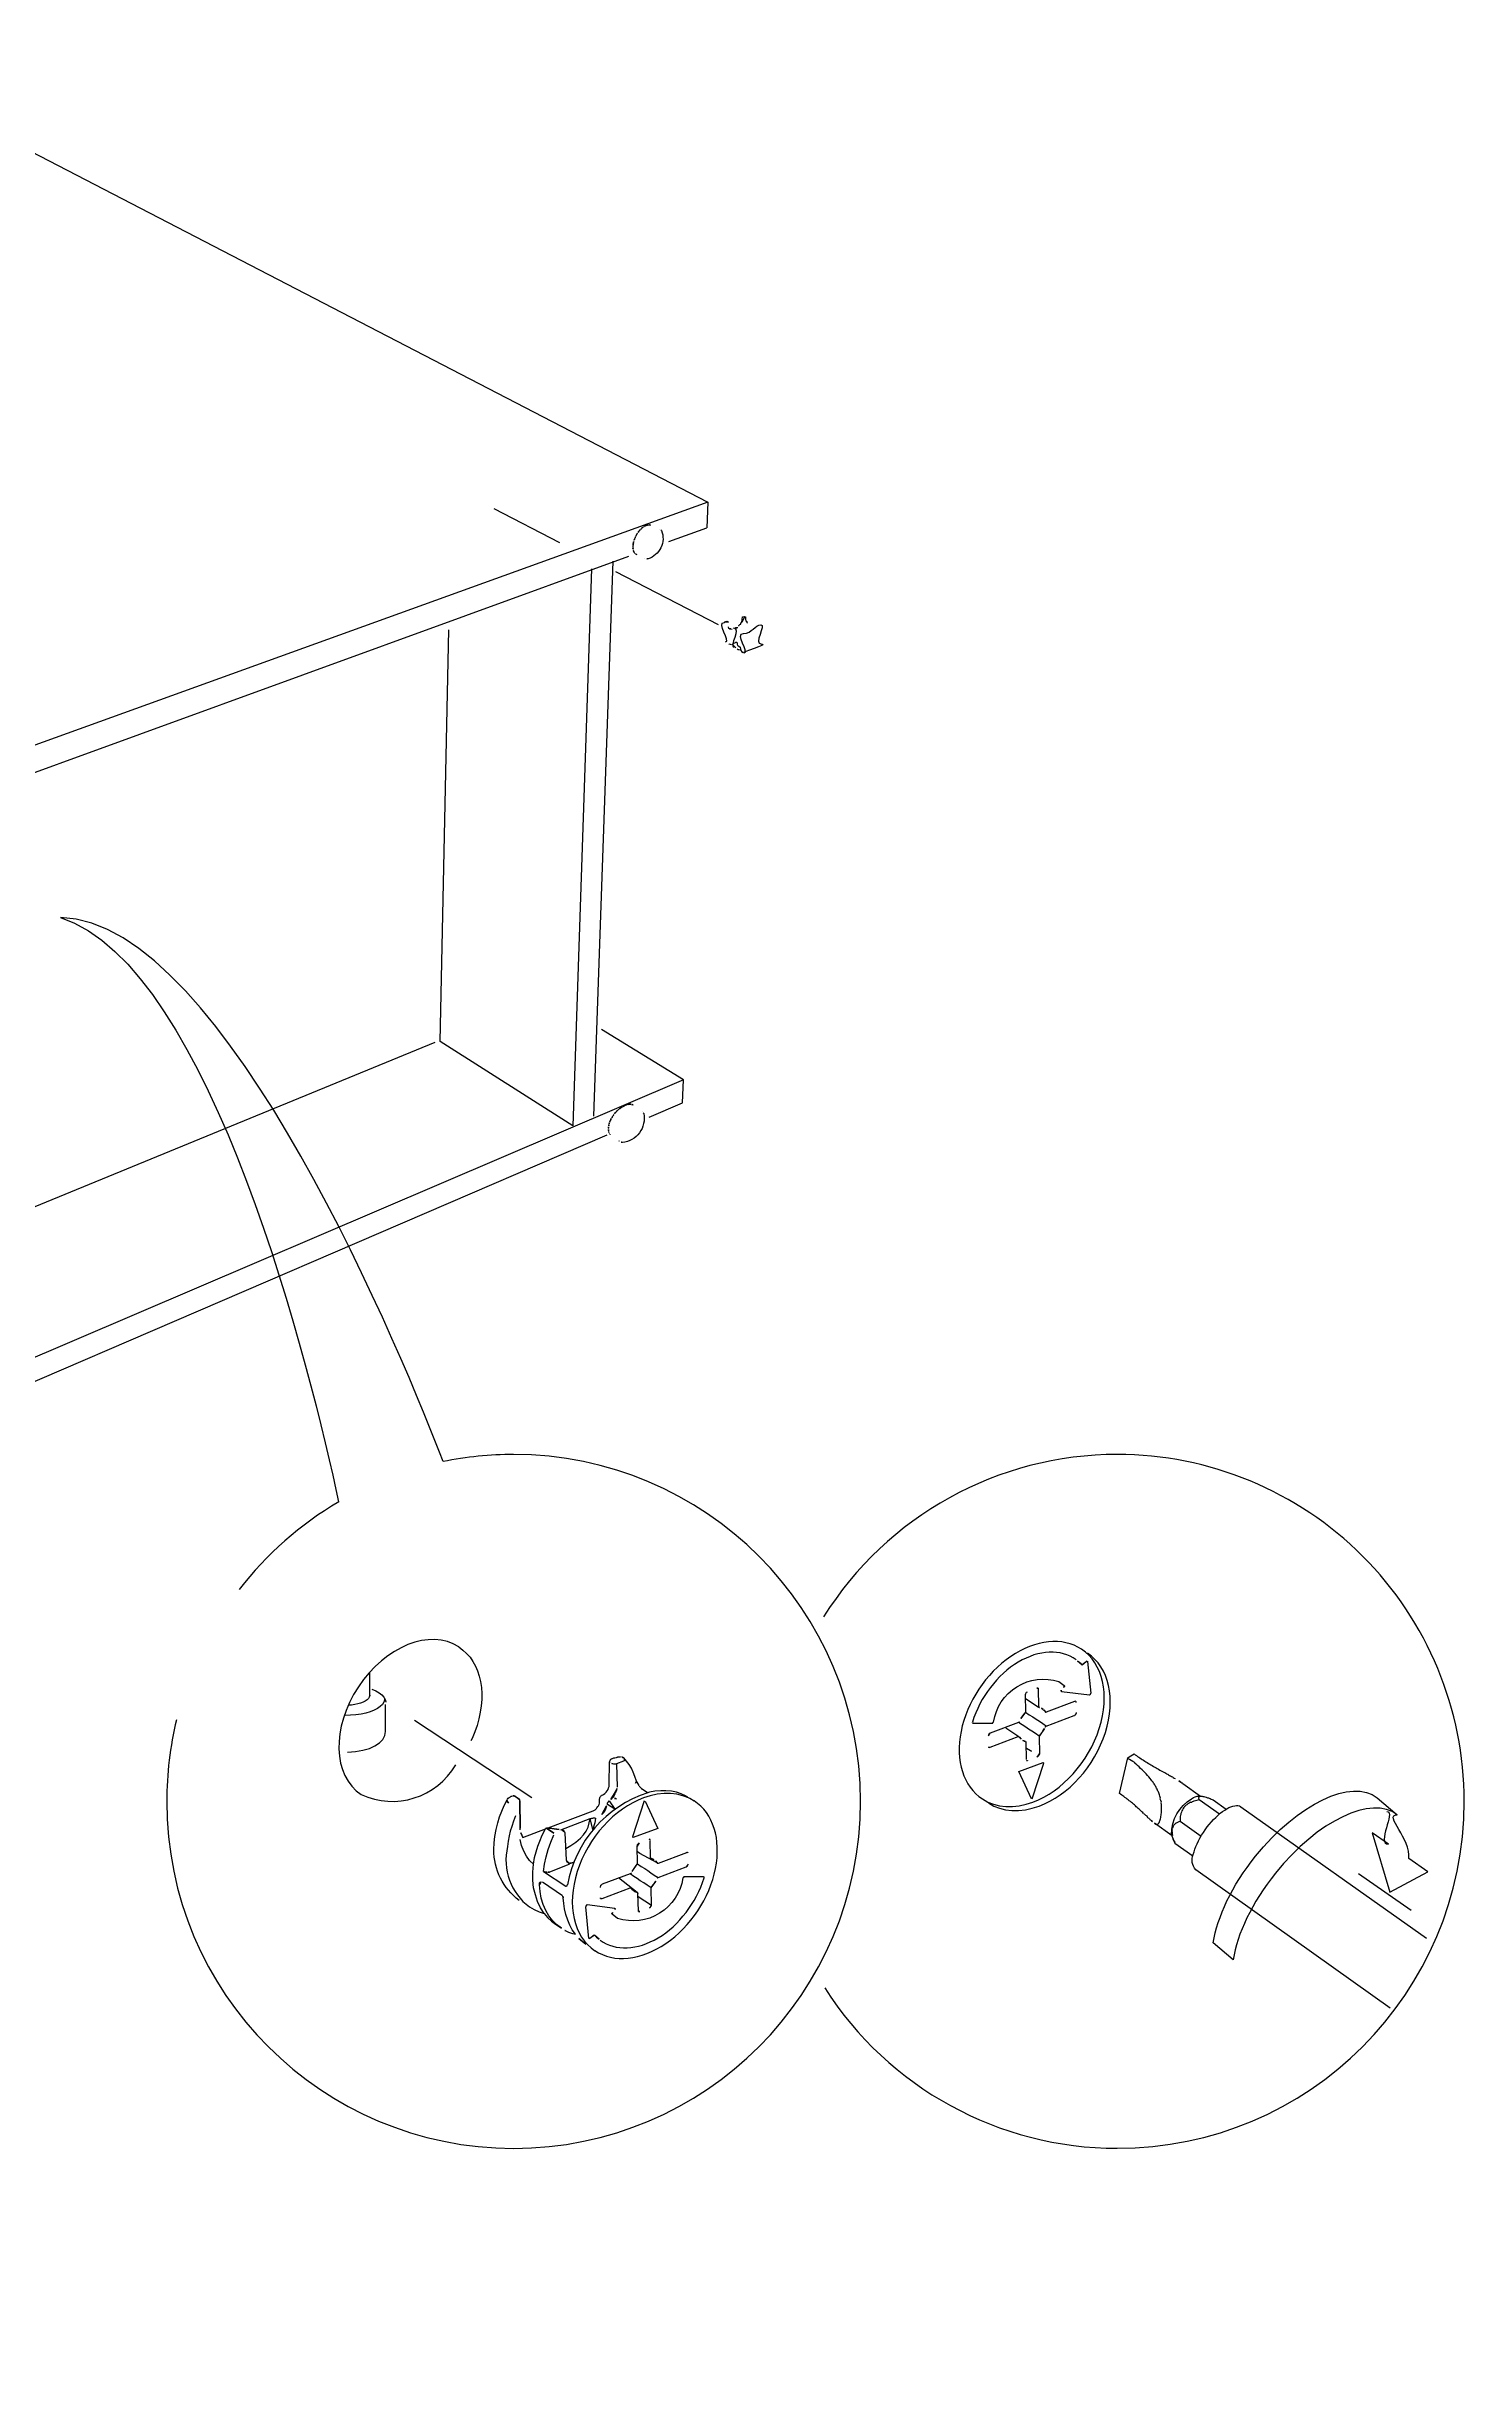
# Model space of a CAD drawing. Header units: metres. Extents: x -27.1 to 47.9, y -10.7 to 6.6.
# Drawn here: x 10.087 to 11.645, y -4.178 to -1.604 of the extents above; entities that cross this region are included whole.
import ezdxf

# ---------------------------------------------------------------- set-up
doc = ezdxf.new("R2010")
doc.units = ezdxf.units.M
doc.header["$MEASUREMENT"] = 0
doc.layers.add('PDF_Working_Num_Penna__7_Num_Penna__7_Num_Penna__7_Num_Penna__7_Num_Penna__7_Num_Penna__7', color=7, linetype='Continuous', lineweight=18)
doc.styles.add('GENERATED_STYLE_1', font='Arial')

msp = doc.modelspace()

# ---------------------------------------------------------------- linework, layer by layer
at = {"layer": 'PDF_Working_Num_Penna__7_Num_Penna__7_Num_Penna__7_Num_Penna__7_Num_Penna__7_Num_Penna__7', "color": 7, "linetype": 'Continuous', "lineweight": 18, "flags": 128}
for points in [[(9.8995, -2.4645), (9.8035, -2.4007, 0.15693), (9.7902, -2.3859), (9.088, -1.9219, 0.078393), (9.0684, -1.9137), (8.9979, -1.8675), (8.9958, -1.8405), (9.8478, -1.6043), (10.8137, -2.1046), (10.8127, -2.1328)], [(10.762, -2.1351), (10.7624, -2.1353), (10.7627, -2.1355), (10.7629, -2.1358, -0.437803), (10.7481, -2.1669), (10.7474, -2.1668), (10.747, -2.1668)], [(10.787, -2.7394), (9.9166, -3.1115), (9.825, -3.0407), (9.8257, -3.0605, 0.149092), (9.813, -3.0439), (9.14, -2.5225, 0.095615), (9.1205, -2.5133), (9.119, -2.4952, -0.096087), (9.1385, -2.5043), (9.7673, -2.9894)], [(10.7428, -2.7754), (10.7432, -2.7758), (10.7434, -2.7761), (10.7436, -2.7764, -0.430905), (10.72, -2.8082), (10.7193, -2.808), (10.7189, -2.8079)], [(10.2299, -3.4423, 0.059388), (10.2192, -3.5321, 2.414191), (10.6004, -3.1509, 0.050953), (10.523, -3.1588)], [(10.9424, -3.7371, 0.256382), (11.2638, -3.9132, 0.414209), (11.645, -3.5321, 0.414217), (11.2638, -3.1509, 0.258228), (10.941, -3.3293)], [(11.1052, -3.446), (11.1261, -3.4462), (11.1264, -3.4462), (11.1266, -3.4462), (11.1269, -3.446), (11.1271, -3.4457), (11.1271, -3.4455), (11.1274, -3.4455), (11.1274, -3.4451), (11.1278, -3.4449, -0.461767), (11.1996, -3.4004), (11.2055, -3.4049)], [(10.6878, -3.5426), (10.6887, -3.5421), (10.6892, -3.5418), (10.69, -3.5413), (10.6906, -3.5407), (10.6914, -3.54), (10.6919, -3.5392), (10.693, -3.5378), (10.6935, -3.5368), (10.6944, -3.5354), (10.6946, -3.5341), (10.6949, -3.5327), (10.6949, -3.5314), (10.6949, -3.5292), (10.6951, -3.5287), (10.6951, -3.5279), (10.6954, -3.5273), (10.6957, -3.5268), (10.6962, -3.5263), (10.6965, -3.5258), (10.697, -3.5254), (10.6976, -3.5252, 0.287308), (10.7055, -3.5137), (10.7059, -3.4885), (10.7061, -3.4879), (10.7061, -3.4874), (10.7064, -3.4871), (10.7067, -3.4866), (10.7069, -3.4861), (10.7074, -3.4858), (10.7078, -3.4855), (10.7083, -3.4852)], [(11.2927, -3.5453, 0.005045), (11.2888, -3.5416, 0.001066), (11.2847, -3.5379, 0.006121), (11.2804, -3.5342, 0.013209), (11.2758, -3.5305, 0.008199), (11.2662, -3.5233), (11.2753, -3.4844, -0.071414), (11.2823, -3.48, 0.010218), (11.2926, -3.4869, 0.009565), (11.298, -3.4903, 0.007163), (11.3035, -3.4936, 0.00537), (11.3092, -3.4968, 0.005025), (11.315, -3.5001)], [(11.3112, -3.5287, 0.024613), (11.3097, -3.5238, 0.023556), (11.308, -3.5197, 0.018909), (11.306, -3.5158, 0.01678), (11.3037, -3.512, 0.011088), (11.3011, -3.5085, 0.025703), (11.2956, -3.5019, 0.022919), (11.2894, -3.4958, 0.01735), (11.2826, -3.4899)], [(10.6066, -3.6408, -0.239903), (10.5786, -3.585), (10.579, -3.5777), (10.5798, -3.5705), (10.5811, -3.563), (10.583, -3.5555), (10.5849, -3.5491), (10.5873, -3.5429), (10.59, -3.5365), (10.5932, -3.5303), (10.5937, -3.5295), (10.5945, -3.5287), (10.5956, -3.5277), (10.597, -3.5271), (10.5977, -3.5265), (10.5988, -3.5263)], [(10.6026, -3.5478), (10.6002, -3.5539), (10.5983, -3.5595), (10.5967, -3.5649), (10.5956, -3.57), (10.5945, -3.5756), (10.5937, -3.5818, 0.3005), (10.6179, -3.6481), (10.623, -3.651), (10.6283, -3.6534), (10.634, -3.6551), (10.6377, -3.6596), (10.6421, -3.6636), (10.6466, -3.6671)], [(11.31, -3.5551, 0.020609), (11.3106, -3.5534, 0.014428), (11.3112, -3.5511, 0.002075), (11.3117, -3.5487, 0.015465), (11.3121, -3.546, 0.011498), (11.3124, -3.5432, 0.016895), (11.3125, -3.5402, 0.011133), (11.3124, -3.537, 0.026101), (11.3121, -3.5338)], [(11.3269, -3.5776), (11.3233, -3.5684, -0.267868), (11.3455, -3.5291, -0.146389), (11.3537, -3.5262), (11.3561, -3.5263)], [(11.3447, -3.533, 0.039626), (11.3412, -3.5349, 0.036223), (11.3389, -3.5367, 0.041219), (11.3368, -3.5389, 0.044459), (11.3353, -3.5413, 0.041664), (11.3342, -3.5439, 0.039256), (11.3333, -3.5472, 0.032615), (11.3328, -3.5505, 0.011375), (11.3327, -3.5538), (11.3559, -3.5702)], [(11.5638, -3.7594), (11.35, -3.6072, -0.29674), (11.3473, -3.5903), (11.3481, -3.5875), (11.349, -3.5846), (11.3501, -3.5817), (11.3515, -3.5786), (11.353, -3.5755), (11.3546, -3.5725), (11.3564, -3.5693), (11.3584, -3.5663), (11.3605, -3.5632), (11.3626, -3.5602), (11.3649, -3.5574), (11.3672, -3.5547), (11.3696, -3.552), (11.3721, -3.5496), (11.3745, -3.5473), (11.377, -3.5452), (11.3794, -3.5433), (11.3818, -3.5416), (11.3842, -3.5401), (11.3865, -3.5389), (11.3887, -3.5379), (11.3908, -3.5373), (11.3928, -3.5368), (11.3946, -3.5366), (11.3963, -3.5367), (11.3979, -3.5371), (11.3992, -3.5377), (11.3997, -3.538)], [(11.3569, -3.5264, -0.027709), (11.3587, -3.5267, -0.029708), (11.3615, -3.5275, -0.015924), (11.3646, -3.5286, -0.000942), (11.3693, -3.5305), (11.3835, -3.5405)], [(10.8091, -3.615), (10.7882, -3.6148), (10.7879, -3.6148), (10.7877, -3.6148), (10.7874, -3.615), (10.7872, -3.6154), (10.7872, -3.6156), (10.7869, -3.6156), (10.7869, -3.6159), (10.7865, -3.6162, -0.461907), (10.7147, -3.6607), (10.7088, -3.6561)]]:
    msp.add_lwpolyline(points, format="xyb", dxfattribs=at)
for points in [[(10.8137, -2.1046), (9.8986, -2.4349), (9.8995, -2.4645)], [(10.5787, -2.1115), (10.6507, -2.1488)], [(10.7708, -2.1479), (10.8127, -2.1328)], [(10.0102, -2.4245), (10.727, -2.1638)], [(10.6859, -2.178), (10.6654, -2.7899)], [(10.7095, -2.1695), (10.6883, -2.7793)], [(10.7125, -2.1808), (10.8251, -2.2391)], [(10.5197, -2.697), (10.5291, -2.2449)], [(10.5137, -2.6983), (9.7744, -3.0019)], [(10.6654, -2.7899), (10.5197, -2.697)], [(10.787, -2.7394), (10.697, -2.684)], [(10.7494, -2.7802), (10.7859, -2.7645), (10.787, -2.7394)], [(10.7028, -2.8002), (10.0288, -3.0902)], [(10.5401, -3.3624), (10.5446, -3.3658), (10.5488, -3.3695), (10.5525, -3.3737), (10.5556, -3.3785), (10.5585, -3.3835), (10.5608, -3.3887), (10.5627, -3.3945), (10.5641, -3.4005), (10.5651, -3.4068), (10.5653, -3.4134), (10.5653, -3.4202), (10.5648, -3.4271), (10.5638, -3.4341), (10.5622, -3.4415), (10.5603, -3.4486), (10.5577, -3.4557), (10.5549, -3.4628), (10.5535, -3.4655)], [(10.4423, -3.4159), (10.4423, -3.3908)], [(11.2312, -3.3781), (11.2312, -3.3784), (11.2347, -3.4132)], [(10.4586, -3.4199), (10.4585, -3.4207), (10.4578, -3.4232), (10.4563, -3.4256), (10.4539, -3.4279), (10.4509, -3.43), (10.4472, -3.432), (10.4428, -3.4337), (10.438, -3.4351), (10.4327, -3.4362), (10.4271, -3.437), (10.4213, -3.4375), (10.4154, -3.4377)], [(10.4423, -3.4153), (10.4423, -3.4159), (10.4418, -3.4175), (10.4409, -3.419), (10.4394, -3.4204), (10.4374, -3.4218), (10.4351, -3.423), (10.4323, -3.4241), (10.4293, -3.425), (10.4259, -3.4257), (10.4223, -3.4262), (10.4187, -3.4265)], [(10.4447, -3.4089), (10.449, -3.4107), (10.4527, -3.4128), (10.4557, -3.415), (10.4579, -3.4175), (10.4592, -3.42), (10.4598, -3.4226), (10.4598, -3.4229)], [(11.1647, -3.4119), (11.1637, -3.4125), (11.1629, -3.4138), (11.1625, -3.4149), (11.1629, -3.4339)], [(11.1771, -3.4288), (11.1625, -3.4192)], [(11.1768, -3.4078), (11.1768, -3.4081), (11.1768, -3.4084), (11.1768, -3.4087), (11.1773, -3.4274)], [(11.2184, -3.4224), (11.2175, -3.4221), (11.2167, -3.4224), (11.1857, -3.4339)], [(11.2025, -3.4113), (11.2331, -3.4151), (11.2333, -3.4151), (11.2337, -3.4149), (11.2339, -3.4145), (11.2342, -3.4143), (11.2344, -3.414), (11.2347, -3.4135), (11.2347, -3.4132)], [(10.4597, -3.4552), (10.4597, -3.4256)], [(10.6203, -3.5283), (10.4914, -3.4431)], [(11.1778, -3.4604), (11.1738, -3.4575), (11.1698, -3.4551), (11.1663, -3.4529), (11.1631, -3.4505), (11.1594, -3.4481), (11.1551, -3.4455), (11.1242, -3.4572)], [(11.1629, -3.4339), (11.1671, -3.4369), (11.1709, -3.4393), (11.1747, -3.4417), (11.1782, -3.4441), (11.1819, -3.4465), (11.1859, -3.4494)], [(11.2186, -3.4345), (11.2186, -3.4347), (11.2186, -3.4355), (11.218, -3.4363), (11.2178, -3.4369), (11.2173, -3.4374), (11.2167, -3.4379), (11.2162, -3.4382), (11.1853, -3.4498)], [(11.1561, -3.4613), (11.1558, -3.4613), (11.1556, -3.4613), (11.1553, -3.4613), (11.1551, -3.4613), (11.1548, -3.4613), (11.1546, -3.4613), (11.1236, -3.4728)], [(11.1556, -3.461), (11.1412, -3.4515)], [(11.1634, -3.4669), (11.1637, -3.4859)], [(11.1782, -3.4599), (11.1778, -3.4602), (11.1778, -3.4604), (11.1778, -3.4607), (11.1782, -3.4797)], [(10.7212, -3.4879), (10.7136, -3.4909), (10.7142, -3.5163)], [(10.7356, -3.5099), (10.7337, -3.5046), (10.7319, -3.5), (10.7298, -3.4957), (10.7274, -3.4917), (10.7244, -3.4879), (10.7214, -3.4844), (10.7217, -3.485), (10.7219, -3.4855), (10.7219, -3.4861), (10.7219, -3.4866), (10.7217, -3.4874), (10.7212, -3.4879)], [(11.1695, -3.5291), (11.1556, -3.4993), (11.1824, -3.4894), (11.1832, -3.49)], [(11.1704, -3.5294), (11.1832, -3.49)], [(10.792, -3.5273), (10.7893, -3.5258), (10.7844, -3.5236), (10.7793, -3.522), (10.7738, -3.5209), (10.7678, -3.5204), (10.762, -3.5204), (10.7557, -3.5209), (10.7496, -3.522), (10.7477, -3.5225), (10.7415, -3.5185)], [(10.7939, -3.5284), (10.7987, -3.5316), (10.7927, -3.5282), (10.7865, -3.5258), (10.7799, -3.5241), (10.7729, -3.5233), (10.7657, -3.5233), (10.7582, -3.5241), (10.7506, -3.5258), (10.7432, -3.5282)], [(11.3358, -3.5124), (11.3553, -3.5263)], [(10.6077, -3.5633), (10.6077, -3.5625), (10.6077, -3.5617), (10.6072, -3.5311)], [(10.6072, -3.5311), (10.6077, -3.5614)], [(10.6873, -3.5429), (10.638, -3.5614), (10.6385, -3.5614), (10.639, -3.5614), (10.6393, -3.5614), (10.6398, -3.5614)], [(10.6522, -3.5633), (10.6844, -3.5509)], [(10.6739, -3.5724), (10.6772, -3.5689), (10.6801, -3.5647), (10.6823, -3.5603), (10.6836, -3.5558), (10.6844, -3.5509)], [(10.7439, -3.5316), (10.7311, -3.571)], [(10.7448, -3.5319), (10.7587, -3.5617), (10.7319, -3.5716), (10.7311, -3.571)], [(11.1156, -3.5294), (11.1215, -3.5329), (11.1278, -3.5353), (11.1344, -3.5369), (11.1413, -3.5377), (11.1486, -3.5377), (11.1561, -3.5369), (11.1637, -3.5353), (11.1711, -3.5329)], [(11.1222, -3.5338), (11.1282, -3.5373), (11.1344, -3.5397), (11.1411, -3.5414), (11.148, -3.5421), (11.1552, -3.5421), (11.1628, -3.5414), (11.1703, -3.5397), (11.1778, -3.5373)], [(11.3539, -3.5301), (11.3761, -3.5459)], [(11.3997, -3.538), (11.6036, -3.6825)], [(11.5494, -3.5281), (11.5713, -3.5468)], [(10.6222, -3.6011), (10.6179, -3.5971), (10.6144, -3.5922), (10.6115, -3.5866), (10.609, -3.5805), (10.6077, -3.574)], [(10.6106, -3.5716), (10.6353, -3.5622)], [(10.634, -3.6551), (10.6299, -3.6489), (10.6268, -3.6422), (10.6243, -3.6346), (10.6224, -3.6269), (10.6216, -3.6186), (10.6216, -3.6097), (10.6224, -3.6009), (10.6235, -3.5939), (10.6251, -3.5874), (10.627, -3.5813), (10.6292, -3.5756), (10.6318, -3.5692), (10.6353, -3.5622)], [(10.6332, -3.6092), (10.6342, -3.6011), (10.6361, -3.593), (10.6383, -3.585), (10.6412, -3.577), (10.6447, -3.5689)], [(10.6567, -3.5665), (10.6581, -3.5966)], [(10.6576, -3.5839), (10.6632, -3.5807), (10.6689, -3.577), (10.6739, -3.5724)], [(10.7509, -3.5941), (10.7506, -3.5751)], [(11.3239, -3.5699), (11.3045, -3.5561)], [(11.5618, -3.5792), (11.544, -3.5667), (11.5633, -3.6319), (11.6051, -3.6096), (11.5841, -3.5949)], [(10.6619, -3.6006), (10.661, -3.6014), (10.6594, -3.6022), (10.6398, -3.6097)], [(10.7361, -3.6011), (10.7365, -3.6009), (10.7365, -3.6006), (10.7365, -3.6003), (10.7361, -3.5813)], [(10.7582, -3.5997), (10.7533, -3.597), (10.7485, -3.5946), (10.7439, -3.5919), (10.7391, -3.5892), (10.7365, -3.5876)], [(10.7365, -3.6006), (10.7404, -3.6035), (10.7445, -3.6059), (10.748, -3.6081), (10.7512, -3.6105), (10.7549, -3.613), (10.7592, -3.6156), (10.7901, -3.6038)], [(10.7582, -3.5998), (10.7585, -3.5998), (10.7587, -3.5998), (10.759, -3.5998), (10.7592, -3.5998), (10.7595, -3.5998), (10.7597, -3.5998), (10.7906, -3.5882)], [(11.327, -3.5778), (11.3469, -3.592)], [(10.6466, -3.6671), (10.653, -3.6714), (10.6476, -3.6674), (10.6431, -3.6628), (10.639, -3.6577), (10.6359, -3.6518), (10.633, -3.6454), (10.6308, -3.6384), (10.6294, -3.6312), (10.6287, -3.6236)], [(10.6541, -3.636), (10.6321, -3.6207)], [(10.6332, -3.6092), (10.6576, -3.6253), (10.6581, -3.6255), (10.6586, -3.6253), (10.6591, -3.6247), (10.6594, -3.6239)], [(10.6957, -3.6266), (10.6957, -3.6264), (10.6957, -3.6255), (10.6963, -3.6247), (10.6964, -3.6241), (10.697, -3.6236), (10.6976, -3.6231), (10.6981, -3.6228), (10.7289, -3.6113)], [(10.6959, -3.6387), (10.6968, -3.6389), (10.6976, -3.6387), (10.7286, -3.6272)], [(10.7319, -3.6298), (10.7337, -3.6312), (10.7361, -3.632), (10.7158, -3.6162)], [(10.7514, -3.6272), (10.7472, -3.6241), (10.7434, -3.6217), (10.7396, -3.6193), (10.7361, -3.6169), (10.7324, -3.6145), (10.7284, -3.6116)], [(10.7496, -3.6491), (10.7506, -3.6486), (10.7514, -3.6473), (10.7518, -3.6462), (10.7514, -3.6272)], [(11.529, -3.6112), (11.5867, -3.6517)], [(10.657, -3.6738), (10.6608, -3.6757), (10.6651, -3.6773), (10.6683, -3.6781), (10.6648, -3.6733), (10.6622, -3.6682), (10.6598, -3.6625), (10.6579, -3.6564), (10.6562, -3.6502), (10.6555, -3.6443), (10.6549, -3.6381)], [(10.7117, -3.6497), (10.6812, -3.6459), (10.681, -3.6459), (10.6806, -3.6462), (10.6804, -3.6465), (10.6801, -3.6467), (10.6799, -3.647), (10.6796, -3.6475), (10.6796, -3.6478)], [(10.683, -3.6829), (10.683, -3.6826), (10.6796, -3.6478)], [(10.7375, -3.6532), (10.7375, -3.6529), (10.7375, -3.6526), (10.7375, -3.6523), (10.737, -3.6336)], [(10.7372, -3.6365), (10.7518, -3.6462)], [(11.3912, -3.7061), (11.3693, -3.6875)]]:
    msp.add_lwpolyline(points, dxfattribs=at)
for points in [[(10.7395, -2.135), (10.7393, -2.135), (10.7391, -2.1352), (10.739, -2.1354), (10.7389, -2.1357), (10.7387, -2.1359)], [(10.741, -2.1335), (10.7409, -2.1335), (10.7407, -2.1336), (10.7405, -2.1338), (10.7404, -2.1341), (10.7399, -2.1346)], [(10.7425, -2.1322), (10.7424, -2.1322), (10.7422, -2.1323), (10.742, -2.1325), (10.7419, -2.1328), (10.7415, -2.1331)], [(10.744, -2.1312), (10.7437, -2.1313), (10.7436, -2.1314), (10.7435, -2.1316), (10.743, -2.132)], [(10.7455, -2.1304), (10.7454, -2.1304), (10.7452, -2.1305), (10.745, -2.1308), (10.7446, -2.131)], [(10.747, -2.1298), (10.7467, -2.1299), (10.7465, -2.1301), (10.7461, -2.1303)], [(10.7484, -2.1295), (10.7481, -2.1297), (10.748, -2.1298), (10.7476, -2.1299)], [(10.7498, -2.1296), (10.7495, -2.1296), (10.7491, -2.1298)], [(10.7498, -2.1296), (10.7507, -2.1299), (10.7509, -2.1298)], [(10.7608, -2.1342), (10.7607, -2.1341)], [(10.7316, -2.1529), (10.7314, -2.1531), (10.7314, -2.1534), (10.7314, -2.1536), (10.7316, -2.1543)], [(10.7316, -2.1555), (10.7315, -2.1554), (10.7315, -2.1552), (10.7315, -2.155)], [(10.7317, -2.1509), (10.7316, -2.1511), (10.7316, -2.1514), (10.7316, -2.1516), (10.7316, -2.1518), (10.7316, -2.1523)], [(10.7316, -2.1555), (10.7317, -2.156)], [(10.7318, -2.1571), (10.7317, -2.1568)], [(10.7321, -2.149), (10.7319, -2.1492), (10.7319, -2.1494), (10.7319, -2.1496), (10.732, -2.1498), (10.7318, -2.1504)], [(10.7318, -2.1571), (10.7321, -2.1576)], [(10.7321, -2.1488), (10.7323, -2.1482)], [(10.7323, -2.1586), (10.7321, -2.1585), (10.7321, -2.1583)], [(10.7323, -2.1586), (10.7325, -2.1587), (10.7326, -2.1591)], [(10.7325, -2.1476), (10.7324, -2.1474), (10.7325, -2.1472), (10.7326, -2.1469)], [(10.7329, -2.1599), (10.7328, -2.1596)], [(10.7335, -2.1446), (10.7333, -2.1448), (10.7332, -2.145), (10.7331, -2.1453), (10.7332, -2.1455), (10.7329, -2.1461)], [(10.7329, -2.1599), (10.7332, -2.1601), (10.7334, -2.1603)], [(10.7337, -2.1609), (10.7336, -2.1607)], [(10.7344, -2.1425), (10.7342, -2.1427), (10.7341, -2.1429), (10.734, -2.1432), (10.734, -2.1434), (10.7338, -2.144)], [(10.7357, -2.1622), (10.7347, -2.1617), (10.7346, -2.1616)], [(10.7367, -2.1385), (10.7366, -2.1386), (10.7364, -2.1387), (10.7363, -2.139), (10.7362, -2.1393), (10.7358, -2.1398), (10.7355, -2.1404), (10.7354, -2.1406), (10.7352, -2.1408), (10.7351, -2.1411), (10.7351, -2.1413), (10.7347, -2.1419)], [(10.7381, -2.1367), (10.7379, -2.1367), (10.7377, -2.1369), (10.7376, -2.1372), (10.7375, -2.1374), (10.7371, -2.138)], [(10.7385, -2.1361), (10.7383, -2.1364)], [(10.7447, -2.166), (10.7445, -2.1661)], [(10.747, -2.1668), (10.7467, -2.1668)], [(10.7481, -2.1669), (10.7482, -2.1669)], [(10.8512, -2.2364), (10.8519, -2.2307), (10.8543, -2.2301)], [(10.8454, -2.2426), (10.8444, -2.2428), (10.8434, -2.2436)], [(10.7107, -2.7773), (10.7105, -2.7775), (10.7103, -2.7777), (10.7101, -2.778), (10.7101, -2.7782), (10.7097, -2.7789)], [(10.7125, -2.7752), (10.7122, -2.7754), (10.712, -2.7756), (10.7118, -2.7759), (10.7117, -2.7761), (10.7112, -2.7767)], [(10.7142, -2.7734), (10.714, -2.7734), (10.7138, -2.7735), (10.7136, -2.7739), (10.7134, -2.7741), (10.7129, -2.7747)], [(10.7161, -2.7716), (10.7159, -2.7716), (10.7157, -2.7718), (10.7155, -2.772), (10.7154, -2.7723), (10.7147, -2.7728)], [(10.7168, -2.7711), (10.7164, -2.7713)], [(10.7181, -2.7701), (10.7179, -2.77), (10.7176, -2.7702), (10.7174, -2.7704), (10.7173, -2.7707), (10.717, -2.7708)], [(10.7201, -2.7687), (10.7199, -2.7687), (10.7197, -2.7688), (10.7194, -2.769), (10.7192, -2.7692), (10.7187, -2.7696)], [(10.7221, -2.7676), (10.7219, -2.7676), (10.7216, -2.7677), (10.7214, -2.7678), (10.7212, -2.7681), (10.7207, -2.7684)], [(10.7239, -2.7668), (10.7236, -2.7668), (10.7234, -2.7669), (10.7232, -2.7672), (10.7226, -2.7674)], [(10.7258, -2.7662), (10.7256, -2.7662), (10.7254, -2.7663), (10.7251, -2.7665), (10.7246, -2.7666)], [(10.7276, -2.7659), (10.7272, -2.766), (10.7269, -2.7662), (10.7264, -2.7663)], [(10.7292, -2.7659), (10.7288, -2.766), (10.7286, -2.7661), (10.7282, -2.7661)], [(10.7307, -2.7663), (10.7303, -2.7663), (10.7301, -2.7664), (10.7299, -2.7664)], [(10.7307, -2.7663), (10.7315, -2.7669), (10.7318, -2.7668)], [(10.7417, -2.7742), (10.7415, -2.774)], [(10.7045, -2.7933), (10.7044, -2.7929)], [(10.7046, -2.7915), (10.7045, -2.7913), (10.7045, -2.7911), (10.7046, -2.7908)], [(10.7045, -2.7933), (10.7046, -2.7939)], [(10.7046, -2.7951), (10.7045, -2.795), (10.7046, -2.7947)], [(10.7046, -2.7915), (10.7046, -2.792)], [(10.7046, -2.7951), (10.7048, -2.7953), (10.7049, -2.7957)], [(10.7052, -2.7885), (10.705, -2.7887), (10.7049, -2.789), (10.7049, -2.7892), (10.705, -2.7894), (10.7049, -2.79)], [(10.705, -2.7967), (10.7049, -2.7965), (10.705, -2.7963)], [(10.705, -2.7967), (10.7053, -2.797), (10.7055, -2.7973)], [(10.7058, -2.7862), (10.7057, -2.7865), (10.7055, -2.7868), (10.7055, -2.787), (10.7055, -2.7872), (10.7053, -2.7878)], [(10.7056, -2.7981), (10.7055, -2.7978)], [(10.7066, -2.7841), (10.7065, -2.7843), (10.7063, -2.7846), (10.7063, -2.7848), (10.7063, -2.785), (10.7061, -2.7856)], [(10.7066, -2.7992), (10.7064, -2.799)], [(10.7067, -2.784), (10.7071, -2.7833)], [(10.7074, -2.7827), (10.7074, -2.7825), (10.7075, -2.7822), (10.7077, -2.7819)], [(10.7093, -2.7795), (10.709, -2.7797), (10.7088, -2.7799), (10.7087, -2.7802), (10.7087, -2.7805), (10.7083, -2.7811)], [(10.7165, -2.8064), (10.7163, -2.8065)], [(10.7189, -2.8079), (10.7186, -2.8078)], [(10.72, -2.8082), (10.7202, -2.8082)], [(11.2251, -3.3821), (11.224, -3.381), (11.2227, -3.3797), (11.2213, -3.3786), (11.2199, -3.3775)], [(11.2253, -3.3821), (11.2301, -3.3781), (11.2307, -3.3781)], [(11.1768, -3.4078), (11.1759, -3.4076), (11.1752, -3.4078)], [(11.2025, -3.4113), (11.2022, -3.4111), (11.2022, -3.4106), (11.2022, -3.41)], [(11.2055, -3.4049), (11.2058, -3.4052), (11.2058, -3.4057), (11.2055, -3.4063), (11.2052, -3.4068)], [(11.2184, -3.4224), (11.2184, -3.4226), (11.2184, -3.4229), (11.2186, -3.4231)], [(11.1052, -3.446), (11.1049, -3.446), (11.1046, -3.4457), (11.1046, -3.4455)], [(11.1551, -3.4455), (11.1556, -3.4451), (11.1558, -3.4449), (11.1561, -3.4446), (11.1558, -3.4449), (11.1556, -3.4451)], [(11.1623, -3.4353), (11.1625, -3.4347), (11.1629, -3.4345), (11.1629, -3.4339), (11.1629, -3.4345), (11.1625, -3.4347), (11.1623, -3.4353), (11.1599, -3.4379), (11.1577, -3.4411)], [(11.1778, -3.4291), (11.1776, -3.4288), (11.1776, -3.4285), (11.1773, -3.4283), (11.1773, -3.4279), (11.1773, -3.4277)], [(11.1778, -3.4291), (11.1782, -3.4291)], [(11.1824, -3.4312), (11.1806, -3.4298)], [(11.1845, -3.4334), (11.184, -3.4328), (11.1838, -3.4323), (11.1832, -3.4321), (11.1829, -3.4315)], [(11.1848, -3.4339), (11.1848, -3.4336), (11.1845, -3.4336)], [(11.1848, -3.4339), (11.1853, -3.4339), (11.1857, -3.4339), (11.1853, -3.4339)], [(11.1242, -3.4572), (11.1231, -3.4578), (11.1223, -3.4589), (11.1221, -3.4602)], [(11.1236, -3.4728), (11.1234, -3.473), (11.1231, -3.473), (11.1228, -3.473), (11.1223, -3.4725)], [(11.1561, -3.4615), (11.1563, -3.4615), (11.158, -3.4637)], [(11.1563, -3.4615), (11.1561, -3.4615)], [(11.1599, -3.465), (11.1604, -3.4653), (11.161, -3.4656), (11.1615, -3.4658), (11.162, -3.4658)], [(11.1625, -3.4661), (11.1629, -3.4661)], [(11.1634, -3.4669), (11.1634, -3.4666), (11.1631, -3.4661), (11.1634, -3.4663)], [(11.1642, -3.474), (11.1648, -3.4743), (11.1696, -3.477)], [(11.1782, -3.4599), (11.1797, -3.4583), (11.1811, -3.4565), (11.1821, -3.4548), (11.1829, -3.4532), (11.1838, -3.4519)], [(11.1845, -3.4505), (11.1845, -3.4503), (11.1848, -3.45), (11.1851, -3.4498)], [(10.7064, -3.4893), (10.7061, -3.489)], [(10.7083, -3.4852), (10.7099, -3.4847), (10.7104, -3.4844), (10.7107, -3.4844), (10.711, -3.4844), (10.7117, -3.4842), (10.7134, -3.4837), (10.715, -3.4833), (10.7163, -3.4833), (10.7179, -3.4833)], [(10.7136, -3.4909), (10.7123, -3.4911), (10.7107, -3.4911), (10.7093, -3.4909), (10.7083, -3.4903)], [(10.7193, -3.4833), (10.7195, -3.4833), (10.7198, -3.4833), (10.7201, -3.4837), (10.7203, -3.4837), (10.7206, -3.4838)], [(10.7208, -3.4838), (10.7212, -3.4838), (10.7212, -3.4842), (10.7214, -3.4842)], [(11.165, -3.4873), (11.165, -3.4875), (11.1647, -3.4875), (11.1644, -3.4875), (11.1639, -3.487)], [(11.1782, -3.4797), (11.1782, -3.4801), (11.1778, -3.4808), (11.1776, -3.4816), (11.1771, -3.4822), (11.1765, -3.4827), (11.1759, -3.4833), (11.1757, -3.4835)], [(10.7136, -3.5199), (10.7128, -3.5215), (10.7126, -3.522), (10.7121, -3.5228), (10.7117, -3.5233), (10.7115, -3.5241), (10.7104, -3.5263), (10.7097, -3.5273), (10.7091, -3.5282), (10.7085, -3.5287), (10.708, -3.5295), (10.7074, -3.5301)], [(10.7136, -3.5199), (10.7139, -3.518)], [(10.7356, -3.5099), (10.7356, -3.5107), (10.7351, -3.5115), (10.7343, -3.512)], [(10.7356, -3.5099), (10.7359, -3.5105), (10.7361, -3.511), (10.7365, -3.5118), (10.7367, -3.5124), (10.7372, -3.5131), (10.7378, -3.5139), (10.7384, -3.5145)], [(10.7385, -3.5153), (10.7391, -3.5161), (10.7399, -3.5169), (10.7404, -3.5177), (10.741, -3.5182), (10.7413, -3.5182)], [(10.5948, -3.5341), (10.5939, -3.5333), (10.5934, -3.5327), (10.5929, -3.5322), (10.5929, -3.5316), (10.5929, -3.5311)], [(10.5996, -3.526), (10.6, -3.526), (10.6005, -3.526), (10.6012, -3.526)], [(10.6018, -3.5263), (10.6055, -3.5287), (10.6061, -3.529), (10.6063, -3.5295), (10.6069, -3.5301), (10.6069, -3.5303), (10.6072, -3.5308)], [(10.6844, -3.5509), (10.6855, -3.5507), (10.6863, -3.5504), (10.6873, -3.5504), (10.6881, -3.5502), (10.6892, -3.5502), (10.6902, -3.5504), (10.69, -3.5531), (10.6895, -3.5555), (10.689, -3.5579), (10.6881, -3.5603), (10.6873, -3.5628)], [(10.7024, -3.5368), (10.7018, -3.5394), (10.701, -3.5418), (10.6994, -3.5442), (10.6973, -3.5464)], [(10.7115, -3.5405), (10.7037, -3.5354), (10.7034, -3.5354), (10.7037, -3.5338), (10.7045, -3.5325), (10.7055, -3.5314)], [(10.7134, -3.5292), (10.7126, -3.529), (10.7112, -3.529)], [(10.6106, -3.5716), (10.6101, -3.5705), (10.6082, -3.5665)], [(10.6377, -3.5614), (10.6375, -3.5614), (10.6372, -3.5614), (10.6369, -3.5614), (10.6366, -3.5614), (10.6364, -3.5614), (10.6361, -3.5617), (10.6359, -3.5617), (10.6356, -3.5617)], [(10.6364, -3.5614), (10.6447, -3.5671)], [(10.638, -3.5614), (10.6377, -3.5614), (10.638, -3.5614), (10.6383, -3.5614), (10.6385, -3.5614), (10.6388, -3.5614)], [(10.6398, -3.5614), (10.6426, -3.5619), (10.645, -3.5622), (10.6476, -3.5625), (10.6504, -3.563)], [(10.653, -3.5633), (10.6536, -3.5633), (10.6541, -3.5636), (10.6549, -3.5638), (10.6557, -3.5647), (10.6562, -3.5654), (10.6565, -3.5662)], [(10.7493, -3.5737), (10.7493, -3.5735), (10.7496, -3.5735), (10.7499, -3.5735), (10.7504, -3.574)], [(10.6581, -3.5966), (10.6584, -3.5973), (10.6589, -3.5984), (10.6595, -3.599), (10.6598, -3.5992), (10.6603, -3.5995), (10.6608, -3.5998), (10.6615, -3.6001)], [(10.6665, -3.599), (10.6659, -3.5992), (10.6657, -3.5992), (10.6651, -3.5995), (10.6646, -3.5995), (10.6641, -3.5998), (10.6634, -3.5998), (10.6629, -3.5998), (10.6622, -3.6001), (10.6624, -3.6001), (10.6622, -3.6003)], [(10.6659, -3.5992), (10.6662, -3.599)], [(10.7361, -3.6011), (10.7346, -3.6027), (10.7332, -3.6046), (10.7322, -3.6062), (10.7314, -3.6078), (10.7305, -3.6092)], [(10.7361, -3.5813), (10.7361, -3.581), (10.7365, -3.5802), (10.7367, -3.5794), (10.7372, -3.5788), (10.7378, -3.5783), (10.7384, -3.5777), (10.7385, -3.5775)], [(10.7509, -3.5941), (10.7509, -3.5944), (10.7512, -3.5949), (10.7509, -3.5947)], [(10.7518, -3.5949), (10.7514, -3.5949)], [(10.7544, -3.596), (10.7538, -3.5958), (10.7533, -3.5954), (10.7528, -3.5953), (10.7523, -3.5953)], [(10.7582, -3.5995), (10.758, -3.5995), (10.7563, -3.5973)], [(10.758, -3.5995), (10.7582, -3.5995)], [(10.7901, -3.6038), (10.7912, -3.6033), (10.792, -3.6022), (10.7922, -3.6009)], [(10.7906, -3.5882), (10.7908, -3.588), (10.7912, -3.588), (10.7915, -3.588), (10.792, -3.5885)], [(10.6287, -3.6236), (10.6289, -3.6217), (10.6297, -3.6207), (10.6308, -3.6204)], [(10.6377, -3.6102), (10.6369, -3.61), (10.6359, -3.61), (10.6353, -3.6097), (10.6345, -3.6094), (10.634, -3.6094)], [(10.6398, -3.6097), (10.6396, -3.6097), (10.6393, -3.61), (10.6388, -3.61), (10.6385, -3.61), (10.6383, -3.61)], [(10.7295, -3.6272), (10.7289, -3.6272), (10.7286, -3.6272), (10.7289, -3.6272)], [(10.7298, -3.6105), (10.7298, -3.6107), (10.7295, -3.6111), (10.7292, -3.6113)], [(10.7295, -3.6272), (10.7295, -3.6274), (10.7298, -3.6274)], [(10.7298, -3.6277), (10.7303, -3.6283), (10.7305, -3.6288), (10.7311, -3.629), (10.7314, -3.6296)], [(10.752, -3.6258), (10.7517, -3.6264), (10.7514, -3.6266), (10.7514, -3.6272), (10.7514, -3.6266), (10.7517, -3.6264), (10.752, -3.6258), (10.7544, -3.6231), (10.7566, -3.6199)], [(10.7592, -3.6156), (10.7587, -3.6159), (10.7585, -3.6162), (10.7582, -3.6164), (10.7585, -3.6162), (10.7587, -3.6159)], [(10.8091, -3.615), (10.8094, -3.615), (10.8097, -3.6154), (10.8097, -3.6156)], [(10.6549, -3.6381), (10.6549, -3.6376), (10.6549, -3.6373), (10.6546, -3.637), (10.6546, -3.6368), (10.6546, -3.6365), (10.6543, -3.6362)], [(10.6959, -3.6387), (10.6959, -3.6384), (10.6959, -3.6381), (10.6957, -3.6379)], [(10.7088, -3.6561), (10.7085, -3.6558), (10.7085, -3.6553), (10.7088, -3.6547), (10.7091, -3.6542)], [(10.7117, -3.6497), (10.7121, -3.6499), (10.7121, -3.6505), (10.7121, -3.651)], [(10.7365, -3.632), (10.7361, -3.632)], [(10.7365, -3.632), (10.7367, -3.6322), (10.7367, -3.6325), (10.737, -3.6328), (10.737, -3.6331), (10.737, -3.6333)], [(10.7375, -3.6532), (10.7384, -3.6534), (10.7391, -3.6532)], [(10.657, -3.6738), (10.6567, -3.6738)], [(10.689, -3.6789), (10.6842, -3.6829), (10.6836, -3.6829)], [(10.6892, -3.6789), (10.6902, -3.68), (10.6916, -3.6813), (10.693, -3.6824), (10.6944, -3.6835)], [(10.6796, -3.6891), (10.6763, -3.6864), (10.672, -3.6826)]]:
    msp.add_lwpolyline(points, close=True, dxfattribs=at)
for points in [[(10.8322, -2.2367, -0.014977), (10.8326, -2.2361), (10.8347, -2.2354), (10.8364, -2.2365)], [(11.3354, -3.5122, 0.02587), (11.3315, -3.5096, 0.005872)], [(11.3002, -3.5524, 0.016517), (11.3023, -3.5543, 0.020107)], [(11.3239, -3.5635, 0.037645), (11.3239, -3.5659, 0.035016), (11.3244, -3.5694, 0.0284)]]:
    msp.add_lwpolyline(points, format="xyb", close=True, dxfattribs=at)
at = {"layer": 'PDF_Working_Num_Penna__7_Num_Penna__7_Num_Penna__7_Num_Penna__7_Num_Penna__7_Num_Penna__7', "color": 7, "linetype": 'Continuous', "lineweight": 18}
for centre, radius, start, end in [((10.602, -3.5338), 0.3834, 120.3734, 142.2648), ((10.4668, -3.451), 0.0811, 245.2557, 329.7368), ((10.7884, -3.6471), 0.131, 108.0846, 169.701), ((11.3888, -3.3839), 0.1374, 239.5419, 241.5227), ((11.3329, -3.5636), 0.00879, 151.4806, 165.0996), ((11.3354, -3.566), 0.0123, 124.599, 138.3405)]:
    msp.add_arc(centre, radius, start, end, dxfattribs=at)
for centre, major_axis, ratio, start_param, end_param in [((10.4865, -3.4435), (0.0539, 0.0809), 0.698123, 0.004731, 3.14632), ((11.1698, -3.447), (0.0548, 0.082), 0.706125, 0.00221, 3.151669), ((11.1697, -3.4497), (0.0462, 0.0749), 0.701171, 6.230692, 8.203055), ((11.171, -3.4471), (0.0532, 0.0824), 0.699074, 3.888456, 6.278017), ((11.1777, -3.4516), (0.0532, 0.0824), 0.699074, 3.888456, 6.278017), ((10.4018, -3.4483), (-0.0576, 0.0092), 0.488467, 1.929536, 3.223285), ((10.7433, -3.6139), (0.0532, 0.0824), 0.699158, 0.747123, 3.136424), ((10.7445, -3.614), (0.0549, 0.082), 0.706104, 3.143816, 6.293337), ((10.7445, -3.6114), (0.0462, 0.0749), 0.701171, 3.089099, 5.061462)]:
    msp.add_ellipse(centre, major_axis=major_axis, ratio=ratio, start_param=start_param, end_param=end_param, dxfattribs=at)
for points in [[(10.8331, -2.2582), (10.8396, -2.2582), (10.8223, -2.2367), (10.8322, -2.2367)], [(10.849, -2.2391), (10.8502, -2.2391), (10.85, -2.2379), (10.85, -2.2379)], [(10.85, -2.2379), (10.85, -2.2379), (10.8503, -2.2364), (10.8512, -2.2364)], [(10.8552, -2.2306), (10.8552, -2.2306), (10.8544, -2.2358), (10.8566, -2.2358)], [(10.8566, -2.2358), (10.8566, -2.2358), (10.8569, -2.2376), (10.8575, -2.2376)], [(10.836, -2.2414), (10.836, -2.2414), (10.8362, -2.2442), (10.8404, -2.2442)], [(10.8416, -2.2426), (10.8514, -2.2426), (10.8363, -2.2638), (10.8427, -2.2638)], [(10.8398, -2.2613), (10.8409, -2.2613), (10.8368, -2.2604), (10.8368, -2.2604)], [(10.8372, -2.2435), (10.8372, -2.2435), (10.8379, -2.2434), (10.839, -2.2434)], [(10.8447, -2.2647), (10.8447, -2.2647), (10.8386, -2.2594), (10.8419, -2.2594)], [(10.8419, -2.2594), (10.8451, -2.2594), (10.8437, -2.2583), (10.8452, -2.2583)], [(10.8538, -2.2702), (10.8602, -2.2702), (10.8429, -2.2488), (10.8529, -2.2488)], [(10.8468, -2.2427), (10.8468, -2.2427), (10.8447, -2.2426), (10.8454, -2.2426)], [(10.8452, -2.2583), (10.8467, -2.2583), (10.8453, -2.2629), (10.8479, -2.2629)], [(10.873, -2.2606), (10.8829, -2.2606), (10.8473, -2.2702), (10.8538, -2.2702)], [(10.8479, -2.2409), (10.8479, -2.2409), (10.8475, -2.2391), (10.849, -2.2391)], [(10.8479, -2.2629), (10.8506, -2.2629), (10.8488, -2.2696), (10.8526, -2.2696)], [(10.8529, -2.2488), (10.8628, -2.2488), (10.8656, -2.2392), (10.872, -2.2392)], [(10.872, -2.2392), (10.8785, -2.2392), (10.863, -2.2606), (10.873, -2.2606)], [(10.846, -2.2658), (10.846, -2.2658), (10.8475, -2.2668), (10.8492, -2.2668)], [(10.523, -3.1588), (10.4843, -3.0582), (10.285, -2.5637), (10.1024, -2.561)], [(10.1024, -2.561), (10.2695, -2.6141), (10.3786, -3.0659), (10.4081, -3.203)], [(11.2826, -3.4899), (11.2856, -3.4899), (11.2722, -3.4844), (11.2753, -3.4844)], [(11.315, -3.5001), (11.3165, -3.5001), (11.3175, -3.5023), (11.3191, -3.5023)], [(11.3232, -3.5047), (11.3248, -3.5047), (11.3258, -3.5071), (11.3274, -3.5071)], [(11.3354, -3.5122), (11.3355, -3.5122), (11.3356, -3.5124), (11.3358, -3.5124)], [(11.4157, -3.5923), (11.4619, -3.5347), (11.5218, -3.506), (11.5494, -3.5281)], [(11.4157, -3.5923), (11.4619, -3.5347), (11.5218, -3.506), (11.5494, -3.5281)], [(11.5713, -3.5468), (11.5437, -3.5246), (11.4839, -3.5533), (11.4376, -3.6109)], [(11.5713, -3.5468), (11.5437, -3.5246), (11.4839, -3.5533), (11.4376, -3.6109)], [(11.2927, -3.5453), (11.2939, -3.5453), (11.2942, -3.5477), (11.2954, -3.5477)], [(11.2954, -3.5477), (11.2965, -3.5477), (11.2967, -3.5501), (11.2978, -3.5501)], [(11.2978, -3.5501), (11.2989, -3.5501), (11.2991, -3.5524), (11.3002, -3.5524)], [(11.3121, -3.5338), (11.3139, -3.5338), (11.3095, -3.5287), (11.3112, -3.5287)], [(11.3447, -3.533), (11.346, -3.533), (11.347, -3.5315), (11.3483, -3.5315)], [(11.3483, -3.5315), (11.3503, -3.5315), (11.352, -3.5301), (11.3539, -3.5301)], [(11.3535, -3.5289), (11.3539, -3.5289), (11.3531, -3.5278), (11.3534, -3.5278)], [(11.3539, -3.5301), (11.3544, -3.5301), (11.3531, -3.5289), (11.3535, -3.5289)], [(11.3534, -3.5278), (11.3537, -3.5278), (11.3535, -3.527), (11.3537, -3.527)], [(11.3537, -3.527), (11.354, -3.527), (11.3541, -3.5265), (11.3544, -3.5265)], [(11.3544, -3.5265), (11.3547, -3.5265), (11.355, -3.5263), (11.3554, -3.5263)], [(11.3554, -3.5263), (11.3558, -3.5263), (11.3563, -3.5264), (11.3569, -3.5264)], [(11.56, -3.5433), (11.5704, -3.5433), (11.5478, -3.5792), (11.5618, -3.5792)], [(11.5841, -3.5949), (11.5871, -3.5736), (11.5561, -3.5468), (11.5713, -3.5468)], [(11.3043, -3.5559), (11.305, -3.5559), (11.3054, -3.557), (11.306, -3.557)], [(11.306, -3.557), (11.3065, -3.557), (11.3069, -3.5573), (11.3073, -3.5573)], [(11.3073, -3.5573), (11.3077, -3.5573), (11.308, -3.5571), (11.3084, -3.5571)], [(11.3084, -3.5571), (11.3088, -3.5571), (11.3088, -3.5564), (11.3092, -3.5564)], [(11.3092, -3.5564), (11.3096, -3.5564), (11.3094, -3.5551), (11.31, -3.5551)], [(11.3239, -3.5635), (11.3247, -3.5635), (11.3236, -3.5613), (11.3244, -3.5613)], [(11.327, -3.5778), (11.3287, -3.5778), (11.3237, -3.573), (11.3253, -3.573)], [(11.3251, -3.5594), (11.3258, -3.5594), (11.3255, -3.5578), (11.3262, -3.5578)], [(11.3284, -3.5558), (11.3294, -3.5558), (11.33, -3.5545), (11.331, -3.5545)], [(11.331, -3.5545), (11.3316, -3.5545), (11.3321, -3.5538), (11.3327, -3.5538)], [(11.3693, -3.6875), (11.3735, -3.6594), (11.3896, -3.6247), (11.4157, -3.5923)], [(11.3693, -3.6875), (11.3735, -3.6594), (11.3896, -3.6247), (11.4157, -3.5923)], [(11.4376, -3.6109), (11.4116, -3.6433), (11.3954, -3.678), (11.3912, -3.7061)], [(11.4376, -3.6109), (11.4116, -3.6433), (11.3954, -3.678), (11.3912, -3.7061)]]:
    msp.add_open_spline(points, degree=3, dxfattribs=at)

# ---------------------------------------------------------------- texts
at = {"layer": 'PDF_Working_Num_Penna__7_Num_Penna__7_Num_Penna__7_Num_Penna__7_Num_Penna__7_Num_Penna__7', "color": 7, "linetype": 'Continuous', "lineweight": 18, "attachment_point": 7, "style": 'GENERATED_STYLE_1'}
for s, insert, char_height in [('\\A1;{\\pql;\\fArial|b0|i0|c0|p34;2x}', (10.1895, -3.4186), 0.0000077), ('\\A1;{\\pql;\\fArial|b0|i0|c0|p34;AA-1843312-3}', (11.3877, -4.1779), 0.00000257)]:
    msp.add_mtext(s, dxfattribs=dict(at, insert=insert, char_height=char_height))
at = {"layer": 'PDF_Working_Num_Penna__7_Num_Penna__7_Num_Penna__7_Num_Penna__7_Num_Penna__7_Num_Penna__7', "color": 7, "linetype": 'Continuous', "lineweight": 18, "insert": (10.536, -3.6806), "char_height": 0.00000321, "attachment_point": 7, "rotation": 327.0342, "style": 'GENERATED_STYLE_1'}
msp.add_mtext('\\A1;{\\pql;\\fArial|b0|i0|c0|p34;103430}', dxfattribs=at)

doc.saveas('drawing.dxf')
